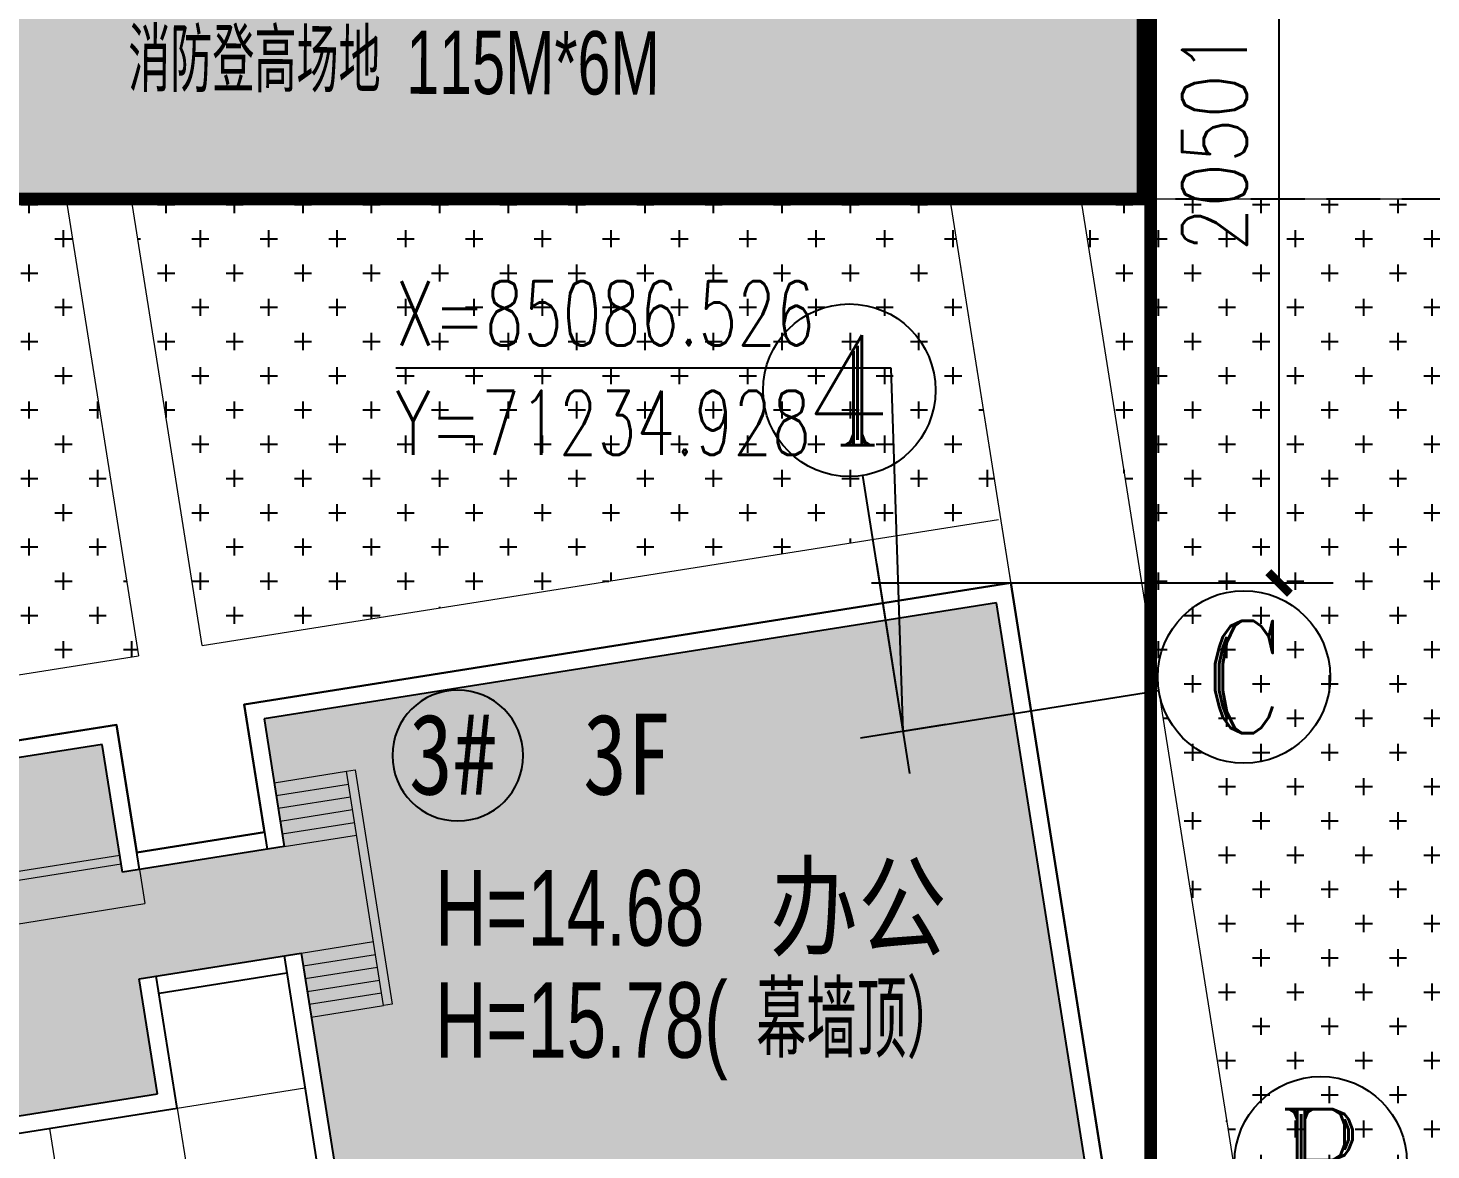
# Model space of a CAD drawing. Header units: metres. Extents: x 71066629 to 71645179, y 84793221 to 85208804.
# Drawn here: x 71214627 to 71247168, y 85076816 to 85102822 of the extents above; entities that cross this region are included whole.
import ezdxf
from ezdxf.enums import TextEntityAlignment as Align

# ---------------------------------------------------------------- set-up
doc = ezdxf.new("R2010")
doc.units = ezdxf.units.M
doc.header["$LTSCALE"] = 1000
for name, pattern in [('CONTINOUS', [15000, 5000, 5000, 5000]), ('DASH', [0.35, 0.25, -0.1]), ('DASHED', [19.05, 12.7, -6.35]), ('DASHEDX2', [1.5, 1, -0.5])]:
    doc.linetypes.add(name, pattern=pattern)
for name, color, linetype in [('A_N_AXIS_TEXT', 7, 'Continuous'), ('DIM_COOR', 3, 'Continuous'), ('G-ANN0-GRID', 85, 'Continuous'), ('G-ANNO-DIMS', 3, 'Continuous'), ('G-ANNO-TEXT', 7, 'Continuous'), ('G-BLDG-OTLN', 2, 'Continuous'), ('G-BLDG-POIT', 6, 'Continuous'), ('G-BLDG-ROOF', 34, 'Continuous'), ('G-FRIE-FLWL', 6, 'Continuous'), ('G-PLTG', 105, 'Continuous'), ('G-SITE-开放', 1, 'DASHEDX2'), ('G_H_252', 252, 'Continuous'), ('G_N_GUIDES', 3, 'DASH'), ('PUB_TEXT', 7, 'Continuous')]:
    doc.layers.add(name, color=color, linetype=linetype)
doc.layers.add('G-OTHR', color=169, linetype='Continuous', lineweight=13)
doc.layers.add('G-ROAD-园区', color=175, linetype='Continuous', lineweight=13)
doc.styles.add('_TCH_AXIS', font='romant.shx')
doc.styles.add('_TCH_DIM', font='SIMPLEX', dxfattribs={"bigfont": 'GBCBIG'})
doc.styles.add('dim_font', font='SIMPLEX.shx', dxfattribs={"width": 0.8})
doc.styles.add('GAD A', font='$ gad e.shx', dxfattribs={"width": 0.7, "bigfont": '$ gad c.shx'})
doc.styles.add('黑体', font='simhei.ttf', dxfattribs={"width": 0.8})
doc.dimstyles.new('DIMN500', dxfattribs={"dimscale": 5, "dimtxt": 300, "dimasz": 100, "dimexe": 250, "dimexo": 300, "dimgap": 150, "dimtad": 1, "dimdec": 0, "dimzin": 0, "dimdsep": 46, "dimtxsty": 'dim_font', "dimblk": 'ARCHTICK', "dimcen": 0.09, "dimclrt": 7, "dimazin": 2, "dimtfac": 1, "dimtdec": 0, "dimtix": 1, "dimtmove": 2, "dimatfit": 3, "dimldrblk": 'ARCHTICK', "dimtolj": 1, "dimtzin": 0, "dimarcsym": 0})
pattern_1 = [(0, (0, 0), (793.75, 793.75), [396.875, -1190.625]), (90, (198.4, -198.4), (-793.75, 793.75), [396.875, -1190.625])]

# ---------------------------------------------------------------- blocks, each defined once
blk = doc.blocks.new('A$C2D53305D')
at = {"layer": 'G_H_252'}
blk.add_hatch(color=256, dxfattribs=at).paths.add_polyline_path([(30571, 24506), (34324, 25100), (36155, 13544), (53143, 16235), (50452, 33223), (33464, 30532), (33933, 27569), (30180, 26975), (29711, 29938), (17464, 27998), (18746, 19899), (22598, 20509), (23193, 16756), (14600, 15395), (17290, -1593), (34279, 1097), (31588, 18086), (25662, 17147), (25067, 20900), (30994, 21839)])
at = {"layer": 'G-ANN0-GRID'}
for p, q in [((48291, 30248), (47352, 36174)), ((48135, 31236), (47675, 34139)), ((48291, 30248), (54217, 31187))]:
    blk.add_line(p, q, dxfattribs=at)
for centre in [(47040, 38150), (56193, 31500), (57976, 20240)]:
    blk.add_circle(centre, 2000, dxfattribs=at)
at = {"layer": 'G-BLDG-OTLN'}
blk.add_lwpolyline([(29427, 15111), (31773, 296), (16958, -2051), (14142, 15728), (22735, 17088), (22266, 20052), (18414, 19441), (17006, 28331), (30043, 30396), (30513, 27433), (33476, 27902), (33006, 30865), (50785, 33681), (53131, 18865), (35353, 16050), (35353, 16050), (29427, 15111)], dxfattribs=at)
at = {"layer": 'G-BLDG-POIT', "linetype": 'CONTINOUS', "ltscale": 0.1}
for p, q in [((48447, 29261), (48135, 31236)), ((47303, 30092), (49279, 30405))]:
    blk.add_line(p, q, dxfattribs=at)
at = {"layer": 'G-BLDG-ROOF'}
for p, q in [((50785, 33681), (33006, 30865)), ((53601, 15902), (50785, 33681)), ((50452, 33223), (33464, 30532)), ((53143, 16235), (50452, 33223)), ((33006, 30865), (33538, 27507)), ((30043, 30396), (17006, 28331)), ((30575, 27037), (30043, 30396)), ((33464, 30532), (33933, 27569)), ((29711, 29938), (17464, 27998)), ((30180, 26975), (29711, 29938)), ((33476, 27902), (30513, 27433)), ((33933, 27569), (30180, 26975)), ((30571, 24506), (34324, 25100)), ((34324, 25100), (36155, 13544)), ((33929, 25038), (35822, 13087)), ((30994, 21839), (30571, 24506)), ((31451, 21506), (30966, 24568)), ((31029, 24173), (33992, 24642)), ((25067, 20900), (30994, 21839)), ((25130, 20505), (31451, 21506))]:
    blk.add_line(p, q, dxfattribs=at)
at = {"layer": 'G-OTHR', "linetype": 'ByBlock'}
for p, q in [((33699, 29051), (35378, 29317)), ((35378, 29317), (35575, 29348)), ((35575, 29348), (36436, 23916)), ((33746, 28755), (35425, 29020)), ((33793, 28458), (35472, 28724)), ((33840, 28162), (35519, 28428)), ((33886, 27866), (35566, 28132)), ((33933, 27569), (35612, 27835)), ((25377, 26619), (30118, 27370)), ((25210, 26390), (30149, 27172)), ((30575, 27037), (30700, 26247)), ((25367, 25403), (30700, 26247)), ((34324, 25100), (36004, 25366)), ((34371, 24804), (36050, 25070)), ((34418, 24508), (36097, 24773)), ((34465, 24211), (36144, 24477)), ((34512, 23915), (36191, 24181)), ((34559, 23619), (36238, 23885)), ((31451, 21506), (34414, 21976)), ((31451, 21506), (31921, 18543)), ((28488, 21037), (28958, 18074))]:
    blk.add_line(p, q, dxfattribs=at)
blk.add_lwpolyline([(36436, 23916), (36238, 23885), (35378, 29317)], dxfattribs=at)
at = {"layer": 'A_N_AXIS_TEXT', "style": '_TCH_AXIS'}
for s, height, width, p, p2 in [('4', 2545, 0.8, (46070, 36877), (48009, 36877)), ('C', 2604, 0.714286, (55263, 30198), (57123, 30198)), ('B', 2487, 0.772727, (56969, 18997), (58983, 18997))]:
    blk.add_text(s, height=height, dxfattribs=dict(at, width=width)).set_placement(p, p2, align=Align.FIT)
blk = doc.blocks.new('A$C237376EB')
at = {"layer": 'G-SITE-开放', "linetype": 'DASHED', "ltscale": 20}
blk.add_lwpolyline([(663.358, 605.94), (663.358, 739.846)], dxfattribs=at)
blk = doc.blocks.new('_ARCHTICK')
at = {"color": 0, "linetype": 'ByBlock', "const_width": 0.4}
blk.add_lwpolyline([(-0.5, -0.5), (0.5, 0.5)], dxfattribs=at)
blk = doc.blocks.new('*D63')
at = {"layer": 'Defpoints', "color": 0, "linetype": 'DASH', "ltscale": 5, "transparency": 16777216}
for p in [(71212291, 85104859), (71218644, 85104859), (71218644, 85098859)]:
    blk.add_point(p, dxfattribs=at)
at = {"layer": 'G-FRIE-FLWL', "color": 0, "linetype": 'DASH', "lineweight": -2, "ltscale": 5, "transparency": 16777216}
for p, q in [((71217144, 85104859), (71211041, 85104859)), ((71212291, 85098859), (71212291, 85104859)), ((71217144, 85098859), (71211041, 85098859))]:
    blk.add_line(p, q, dxfattribs=at)
at = {"layer": 'G-FRIE-FLWL', "color": 0, "linetype": 'DASH', "lineweight": -2, "ltscale": 5, "transparency": 16777216, "xscale": 500, "yscale": 500, "zscale": 500}
for p, rotation in [((71212291, 85104859), 90), ((71212291, 85098859), 270)]:
    blk.add_blockref('_ARCHTICK', p, dxfattribs=dict(at, rotation=rotation))
at = {"layer": 'G-FRIE-FLWL', "color": 7, "linetype": 'DASH', "ltscale": 5, "transparency": 16777216, "insert": (71210791, 85101859), "char_height": 1500, "attachment_point": 5, "rotation": 90, "style": 'dim_font'}
blk.add_mtext('\\A1;6000', dxfattribs=at)
blk = doc.blocks.new('*D123')
at = {"layer": 'Defpoints', "color": 0, "transparency": 16777216}
for p in [(71232695, 85110459), (71243647, 85110459), (71232695, 85089959)]:
    blk.add_point(p, dxfattribs=at)
at = {"layer": 'G-ANNO-DIMS', "color": 0, "lineweight": -2, "transparency": 16777216}
for p, q in [((71234195, 85110459), (71244897, 85110459)), ((71243647, 85089959), (71243647, 85110459)), ((71234195, 85089959), (71244897, 85089959))]:
    blk.add_line(p, q, dxfattribs=at)
at = {"layer": 'G-ANNO-DIMS', "color": 0, "lineweight": -2, "transparency": 16777216, "xscale": 500, "yscale": 500, "zscale": 500}
for p, rotation in [((71243647, 85110459), 90), ((71243647, 85089959), 270)]:
    blk.add_blockref('_ARCHTICK', p, dxfattribs=dict(at, rotation=rotation))
at = {"layer": 'G-ANNO-DIMS', "color": 7, "transparency": 16777216, "insert": (71242147, 85100209), "char_height": 1500, "attachment_point": 5, "rotation": 90, "style": 'dim_font'}
blk.add_mtext('\\A1;20501', dxfattribs=at)

msp = doc.modelspace()

# ---------------------------------------------------------------- hatches: boundary and pattern name
at = {"layer": 'G-FRIE-FLWL'}
h = msp.add_hatch(dxfattribs=at)
h.set_pattern_fill('AR-HBONE', color=256, scale=1000, style=0)
h.set_pattern_definition([(45, (0, 0), (6e-14, 862.1045876), [1828.8, -609.6]), (135, (431.05, 431.05), (6e-14, 862.1045876), [1828.8, -609.6])])
edge = h.paths.add_edge_path()
edge.add_line((71240491.484, 85104859.355), (71240491.483, 85098859.355))
edge.add_line((71240491.483, 85098859.355), (71205590.519, 85098859.359))
edge.add_arc((71205590.517, 85086859.359), 12000, 89.9999928, 180)
edge.add_line((71193590.517, 85086859.359), (71193590.517, 85029459.326))
edge.add_line((71193590.517, 85029459.326), (71187590.517, 85029459.326))
edge.add_line((71187590.517, 85029459.326), (71187590.517, 85086859.359))
edge.add_arc((71205590.517, 85086859.359), 18000, 89.9999928, 180, ccw=False)
edge.add_line((71205590.519, 85104859.359), (71240491.484, 85104859.355))
at = {"layer": 'G-PLTG'}
h = msp.add_hatch(dxfattribs=at)
h.set_pattern_fill('CROSS', color=256, scale=500, style=0)
h.set_pattern_definition(pattern_1)
h.paths.add_polyline_path([(71215509.227, 85098859.352), (71205590.517, 85098859.352, 0.414213562), (71193590.517, 85086859.352), (71193590.517, 85079219.684), (71202747.549, 85080670.016), (71201926.268, 85085855.38), (71217186.053, 85088272.292)])
h = msp.add_hatch(dxfattribs=at)
h.set_pattern_fill('CROSS', color=256, scale=500, style=0)
h.set_pattern_definition(pattern_1)
h.paths.add_polyline_path([(71236011.646, 85098859.352), (71217027.925, 85098859.352), (71218667.585, 85088506.944), (71237186.742, 85091440.09)])
h = msp.add_hatch(dxfattribs=at)
h.set_pattern_fill('CROSS', color=256, scale=500, style=0)
h.set_pattern_definition(pattern_1)
h.paths.add_polyline_path([(71257191.582, 85084959.554), (71247991.58, 85084959.554), (71247991.58, 85097959.554), (71257191.582, 85097959.554), (71257191.582, 85098859.352), (71239049.041, 85098859.352), (71245338.051, 85059152.108), (71257191.582, 85061029.523)])

# ---------------------------------------------------------------- linework, layer by layer
at = {"layer": 'DIM_COOR', "color": 3}
for p, q in [((71234650.525, 85094940.71), (71223155.525, 85094940.71)), ((71234927.632, 85086526.189), (71234650.525, 85094940.71))]:
    msp.add_line(p, q, dxfattribs=at)
at = {"layer": 'G-ANNO-TEXT'}
msp.add_lwpolyline([(71223077.381, 85085958.803, 1), (71226112.267, 85085958.803, 1)], format="xyb", close=True, dxfattribs=at)
at = {"layer": 'G-FRIE-FLWL', "linetype": 'DASH', "ltscale": 5}
for p, q in [((71240491.484, 85104859.355), (71240491.483, 85098859.355)), ((71366743.222, 85098859.339), (71205590.519, 85098859.359))]:
    msp.add_line(p, q, dxfattribs=at)
at = {"layer": 'G-FRIE-FLWL', "linetype": 'DASH', "ltscale": 5, "const_width": 300}
msp.add_lwpolyline([(71240491.484, 85104859.355), (71240491.483, 85098859.355), (71205590.519, 85098859.359, 0.414213599), (71193590.517, 85086859.359), (71193590.517, 85029459.326), (71187590.517, 85029459.326), (71187590.517, 85086859.359, -0.414213599), (71205590.519, 85104859.359), (71240491.484, 85104859.355)], format="xyb", dxfattribs=at)
at = {"layer": 'G-ROAD-园区'}
for p, q in [((71205590.517, 85098859.352), (71240222.338, 85098859.352)), ((71215509.227, 85098859.352), (71217186.053, 85088272.292)), ((71218667.585, 85088506.944), (71217027.925, 85098859.352)), ((71236011.646, 85098859.352), (71242336.581, 85058925.283)), ((71239049.041, 85098859.352), (71245338.051, 85059152.108)), ((71250755.82, 85098859.352), (71239823.306, 85098859.352)), ((71257191.582, 85098859.352), (71239823.306, 85098859.352)), ((71236236.384, 85097440.411), (71242374.986, 85058682.805)), ((71218667.585, 85088506.944), (71237137.326, 85091432.263)), ((71201926.268, 85085855.38), (71217186.053, 85088272.292))]:
    msp.add_line(p, q, dxfattribs=at)
at = {"layer": 'G-SITE-开放', "const_width": 300}
msp.add_lwpolyline([(71240666.622, 85151996.716), (71240666.622, 85018090.529)], dxfattribs=at)

# ---------------------------------------------------------------- block references
at = {"layer": 'G-BLDG-OTLN'}
msp.add_blockref('A$C2D53305D', (71186636.585, 85056277.836), dxfattribs=at)
at = {"layer": 'G_N_GUIDES', "xscale": 1000, "yscale": 1000, "zscale": 1000}
msp.add_blockref('A$C237376EB', (70577308.677, 84412150.795), dxfattribs=at)

# ---------------------------------------------------------------- texts
at = {"layer": 'G-ANNO-TEXT'}
for s, height, style, width, p in [('3#', 1877.6371, '黑体', 0.8, (71223462.874, 85085053.311)), ('3F', 1877.6371, '黑体', 0.8, (71227500.762, 85085053.311)), ('办公', 1877.6371, '黑体', 0.8, (71231832.701, 85081511.384)), ('H=14.68', 1750, 'GAD A', 0.7, (71224073.755, 85081552.025)), ('H=15.78(', 1750, 'GAD A', 0.7, (71224073.755, 85078952.567)), ('幕墙顶）', 1750, 'GAD A', 0.7, (71231517.986, 85078952.567))]:
    msp.add_text(s, height=height, dxfattribs=dict(at, style=style, width=width)).set_placement(p)
at = {"layer": 'G-FRIE-FLWL', "linetype": 'DASH', "style": 'GAD A', "width": 0.7}
for s, p in [('消防登高场地', (71216947.104, 85101344.599)), ('115M*6M', (71223397.197, 85101299.009))]:
    msp.add_text(s, height=1467.904, rotation=359.795496, dxfattribs=at).set_placement(p)
at = {"layer": 'PUB_TEXT', "color": 3, "style": '_TCH_DIM', "width": 0.705882}
for s, p in [('X=85086.526', (71223155.525, 85095465.71)), ('Y=71234.928', (71223155.525, 85092928.21))]:
    msp.add_text(s, height=1487.5, dxfattribs=at).set_placement(p)

# ---------------------------------------------------------------- dimensions: what is measured, and where the dimension line sits
at = {"layer": 'G-ANNO-DIMS'}
dim = msp.add_aligned_dim(p1=(71232695.417, 85089958.557), p2=(71232695.417, 85110459.326), distance=-10951.631, dimstyle='DIMN500', dxfattribs=at)
dim.commit()
dim.dimension.update_dxf_attribs({"geometry": '*D123', "text_midpoint": (71242147.048, 85100208.942)})
at = {"layer": 'G-FRIE-FLWL', "linetype": 'DASH', "ltscale": 5}
dim = msp.add_aligned_dim(p1=(71218643.896, 85098859.352), p2=(71218643.896, 85104859.358), distance=6352.917, dimstyle='DIMN500', dxfattribs=at)
dim.commit()
dim.dimension.update_dxf_attribs({"geometry": '*D63', "text_midpoint": (71210790.979, 85101859.355)})

doc.saveas('drawing.dxf')
